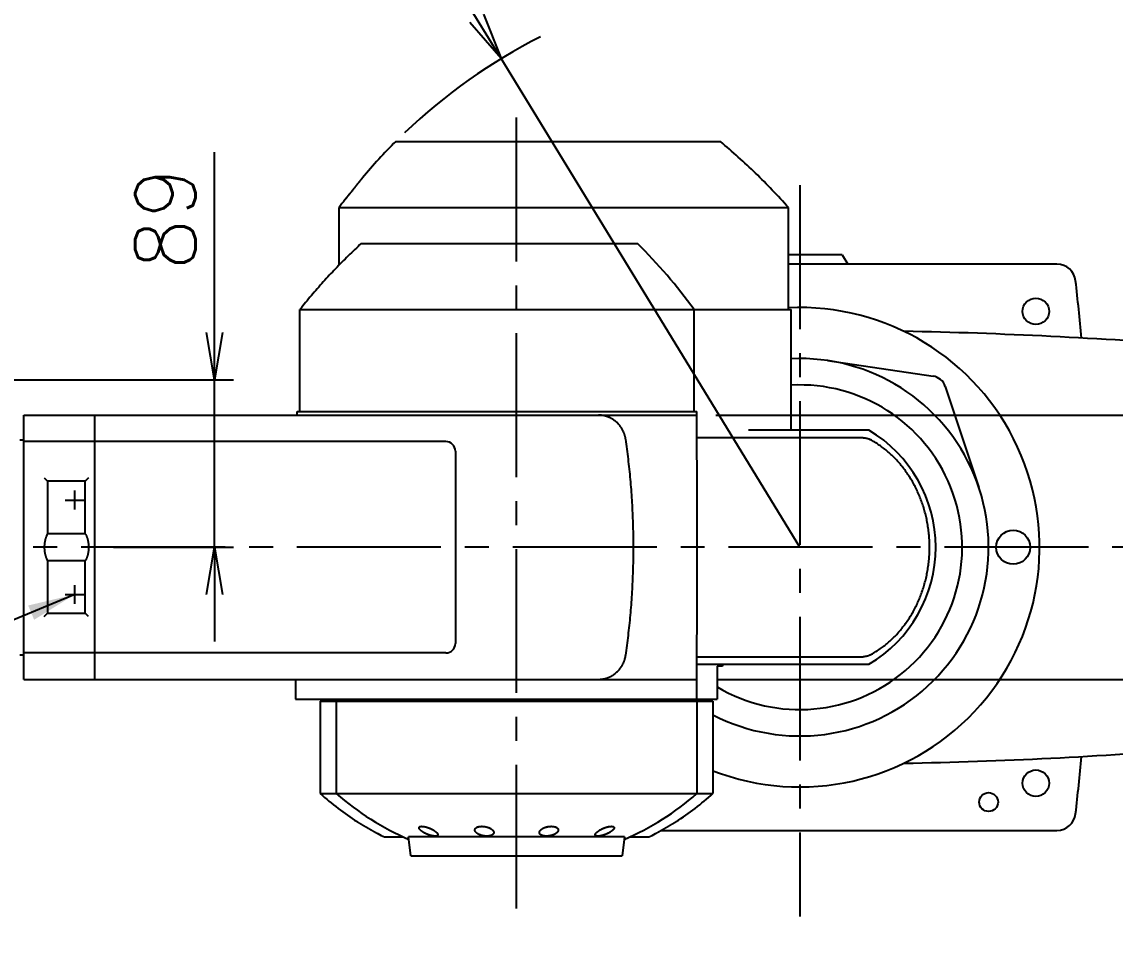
# Model space of a CAD drawing. Extents: x -7841 to -3641, y -5238 to -2268.
# Drawn here: x -4892 to -4313, y -3056 to -2562 of the extents above; entities that cross this region are included whole.
import ezdxf

# ---------------------------------------------------------------- set-up
doc = ezdxf.new("R2010")
doc.units = 0
doc.header["$LTSCALE"] = 4
doc.header["$MEASUREMENT"] = 0
doc.linetypes.add('CENTRE2', pattern=[28.575, 19.05, -3.175, 3.175, -3.175])
doc.layers.get('0').update_dxf_attribs({"linetype": 'CONTINUOUS'})
doc.layers.get('DEFPOINTS').update_dxf_attribs({"linetype": 'CONTINUOUS'})
for name, color, linetype in [('01', 7, 'CONTINUOUS'), ('01CENTER', 5, 'CENTRE2'), ('01HOSO', 6, 'CONTINUOUS'), ('02', 5, 'CONTINUOUS')]:
    doc.layers.add(name, color=color, linetype=linetype)
doc.styles.add('BIGFONT', font='ROMANS.SHX', dxfattribs={"bigfont": 'bigfont'})
doc.dimstyles.new('L-IN', dxfattribs={"dimscale": 10, "dimtxt": 3.2, "dimasz": 2.5, "dimexe": 1, "dimexo": 1, "dimgap": 1, "dimtad": 1, "dimdec": 0, "dimtxsty": 'BIGFONT', "dimblk": 'YA-IN', "dimblk1": 'OPEN', "dimblk2": 'OPEN', "dimsah": 1, "dimcen": 0, "dimclrd": 256, "dimclre": 256, "dimclrt": 256, "dimazin": 3, "dimtp": 0.1, "dimtm": 0.2, "dimtfac": 0.625, "dimtdec": 0, "dimtmove": 0, "dimatfit": 3, "dimtolj": 1})

# ---------------------------------------------------------------- blocks, each defined once
blk = doc.blocks.new('_OPEN')
at = {"color": 0, "linetype": 'BYBLOCK'}
for p, q in [((-1, 0.167), (0, 0)), ((0, 0), (-1, -0.167)), ((0, 0), (-1, 0))]:
    blk.add_line(p, q, dxfattribs=at)
blk = doc.blocks.new('*D35')
at = {"linetype": 'BYBLOCK'}
for p, q in [((-4811.16, 3480.21), (-4928.01, 3671.49)), ((-4640, 3200), (-4798.13, 3458.87))]:
    blk.add_line(p, q, dxfattribs=at)
at = {"layer": 'DEFPOINTS', "color": 0, "linetype": 'BYBLOCK'}
for p in [(-4798.13, 3458.87), (-4640, 3200)]:
    blk.add_point(p, dxfattribs=at)
at = {"linetype": 'BYBLOCK', "xscale": 25, "yscale": 25, "zscale": 25, "rotation": 301.4186396971588}
blk.add_blockref('_OPEN', (-4798.13, 3458.87), dxfattribs=at)
at = {"linetype": 'BYBLOCK', "insert": (-4871.22, 3628.39), "char_height": 32, "attachment_point": 5, "rotation": 301.41864, "style": 'BIGFONT'}
blk.add_mtext('\\A1;R303', dxfattribs=at)
blk = doc.blocks.new('YA-IN')
at = {"color": 0, "linetype": 'BYBLOCK'}
for p, q in [((0, 0), (-1, 0.167)), ((-1, -0.167), (0, 0)), ((0, 0), (-1, 0))]:
    blk.add_line(p, q, dxfattribs=at)
blk = doc.blocks.new('*D24')
at = {"linetype": 'BYBLOCK'}
for p, q in [((-4790, -2726.28), (-4790, -2630.71)), ((-5108.67, -2751.28), (-4780, -2751.28)), ((-4790, -2840), (-4790, -2751.28)), ((-4843.4, -2840), (-4780, -2840)), ((-4790, -2865), (-4790, -2890))]:
    blk.add_line(p, q, dxfattribs=at)
at = {"layer": 'DEFPOINTS', "color": 0, "linetype": 'BYBLOCK'}
for p in [(-5118.67, -2751.28), (-4790, -2751.28), (-4853.4, -2840)]:
    blk.add_point(p, dxfattribs=at)
at = {"linetype": 'BYBLOCK', "xscale": 25, "yscale": 25, "zscale": 25}
for p, rotation in [((-4790, -2751.28), 270), ((-4790, -2840), 90)]:
    blk.add_blockref('_OPEN', p, dxfattribs=dict(at, rotation=rotation))
at = {"linetype": 'BYBLOCK', "insert": (-4816, -2665.86), "char_height": 32, "attachment_point": 5, "rotation": 90, "style": 'BIGFONT'}
blk.add_mtext('\\A1;89', dxfattribs=at)
blk = doc.blocks.new('*D26')
at = {"linetype": 'BYBLOCK'}
for p, q in [((-4684.5, -2930), (-4070, -2930)), ((-4080, -2955), (-4080, -3045)), ((-4683, -3070), (-4070, -3070))]:
    blk.add_line(p, q, dxfattribs=at)
at = {"layer": 'DEFPOINTS', "color": 0, "linetype": 'BYBLOCK'}
for p in [(-4694.5, -2930), (-4693, -3070), (-4080, -3070)]:
    blk.add_point(p, dxfattribs=at)
at = {"linetype": 'BYBLOCK', "xscale": 25, "yscale": 25, "zscale": 25}
for p, rotation in [((-4080, -2930), 90), ((-4080, -3070), 270)]:
    blk.add_blockref('_OPEN', p, dxfattribs=dict(at, rotation=rotation))
at = {"linetype": 'BYBLOCK', "insert": (-4106, -3000), "char_height": 32, "attachment_point": 5, "rotation": 90, "style": 'BIGFONT'}
blk.add_mtext('\\A1;140', dxfattribs=at)

msp = doc.modelspace()

# ---------------------------------------------------------------- linework, layer by layer
at = {"layer": '01', "linetype": 'CONTINUOUS'}
for p, q in [((-4694, -2625), (-4522, -2625)), ((-4724, -2690.47725), (-4724, -2660)), ((-4486, -2714), (-4486, -2660)), ((-4712.2254, -2679), (-4566, -2679)), ((-4457.5, -2685), (-4486, -2685)), ((-4457.5, -2685), (-4454.61325, -2690)), ((-4343.86349, -2690), (-4486, -2690)), ((-4744.71068, -2768), (-4744.71068, -2714.00001)), ((-4536, -2768), (-4536, -2714)), ((-4484.5, -2778), (-4484.5, -2714)), ((-4465.36811, -2741.07625), (-4409.40839, -2749.3533)), ((-4402.98853, -2754.7402), (-4385.11993, -2808.41247)), ((-4891, -2770), (-4534.5, -2770)), ((-4891, -2910), (-4891, -2770)), ((-4853.4, -2910), (-4853.4, -2770)), ((-4746.21068, -2770), (-4746.21068, -2768)), ((-4534.5, -2770), (-4534.5, -2768)), ((-4534.5, -2770.11985), (-4534.5, -2770.08548)), ((-4443.39399, -2778), (-4507.25, -2778)), ((-4893, -2783), (-4891, -2783)), ((-4880.13205, -2803.26795), (-4878.4, -2805)), ((-4858.4, -2805), (-4878.4, -2805)), ((-4878.4, -2805), (-4878.4, -2832.85857)), ((-4856.66795, -2803.26795), (-4858.4, -2805)), ((-4858.4, -2832.85857), (-4858.4, -2805)), ((-4858.4, -2832.85857), (-4878.4, -2832.85857)), ((-4858.4, -2847.14143), (-4878.4, -2847.14143)), ((-4878.4, -2847.14143), (-4878.4, -2875)), ((-4858.4, -2875), (-4858.4, -2847.14143)), ((-4880.13205, -2876.73205), (-4878.4, -2875)), ((-4878.4, -2875), (-4858.4, -2875)), ((-4856.66795, -2876.73205), (-4858.4, -2875)), ((-4893, -2897), (-4891, -2897)), ((-4534.4923, -2902), (-4443.39399, -2902)), ((-4520.89682, -2903), (-4523.77824, -2903)), ((-4523.77824, -2903), (-4523.77824, -2920.5)), ((-4520.89682, -2902), (-4520.89682, -2903)), ((-4891, -2910), (-4534.5, -2910)), ((-4747, -2910), (-4747, -2920.5)), ((-4534.5, -2909.91452), (-4534.5, -2909.88015)), ((-4534.5, -2920.5), (-4534.5, -2910)), ((-4747, -2920.5), (-4523.77824, -2920.5)), ((-4734, -2921.5), (-4526, -2921.5)), ((-4734, -2921.5), (-4734, -2970.5)), ((-4725.5, -2921.5), (-4725.5, -2970.5)), ((-4721, -2921.5), (-4721, -2920.5)), ((-4707, -2920.5), (-4707, -2921.5)), ((-4553, -2920.5), (-4553, -2921.5)), ((-4539, -2921.5), (-4539, -2920.5)), ((-4534.5, -2921.5), (-4534.5, -2970.5)), ((-4526, -2921.5), (-4526, -2970.5)), ((-4553.47762, -2990), (-4343.86349, -2990)), ((-4700, -2993.5), (-4689.99689, -2993.5)), ((-4572.78331, -2993.5), (-4687.21669, -2993.5)), ((-4686.00656, -3003.5), (-4687.21669, -2993.5)), ((-4572.78331, -2993.5), (-4573.99344, -3003.5)), ((-4570.00311, -2993.5), (-4560, -2993.5)), ((-4686.00656, -3003.5), (-4573.99344, -3003.5))]:
    msp.add_line(p, q, dxfattribs=at)
for points in [[(-4446.38806, -2782), (-4446.21568, -2782.00198), (-4446.04343, -2782.00792), (-4445.87127, -2782.01782), (-4445.69932, -2782.03167), (-4445.52766, -2782.04947), (-4445.35635, -2782.07122), (-4445.18541, -2782.09689), (-4445.01495, -2782.1265), (-4444.84507, -2782.16), (-4444.6758, -2782.1974), (-4444.50717, -2782.2387), (-4444.33929, -2782.28386), (-4444.17225, -2782.33286), (-4444.0061, -2782.38569), (-4443.84085, -2782.44234), (-4443.67661, -2782.50277), (-4443.51347, -2782.56696), (-4443.35147, -2782.63488), (-4443.19066, -2782.70652), (-4443.0311, -2782.78184), (-4442.87292, -2782.86079), (-4442.71608, -2782.9434)], [(-4442.71608, -2897.0566), (-4442.87292, -2897.13921), (-4443.0311, -2897.21816), (-4443.19066, -2897.29348), (-4443.35147, -2897.36512), (-4443.51347, -2897.43304), (-4443.67661, -2897.49723), (-4443.84085, -2897.55766), (-4444.0061, -2897.61431), (-4444.17225, -2897.66714), (-4444.33929, -2897.71614), (-4444.50717, -2897.7613), (-4444.6758, -2897.8026), (-4444.84507, -2897.84), (-4445.01495, -2897.8735), (-4445.18541, -2897.90311), (-4445.35635, -2897.92878), (-4445.52766, -2897.95053), (-4445.69932, -2897.96833), (-4445.87127, -2897.98218), (-4446.04343, -2897.99208), (-4446.21568, -2897.99802), (-4446.38806, -2898)]]:
    msp.add_lwpolyline(points, dxfattribs=at)
for centre, radius in [((-4355, -2715), 7), ((-4367, -2840), 9), ((-4355, -2965), 7), ((-4380, -2975), 5)]:
    msp.add_circle(centre, radius, dxfattribs=at)
for centre, radius, start, end in [((-4481.89627, -2837.16034), 300, 134.99235491, 139.97673948), ((-4481.89627, -2837.16034), 300, 142.82890769, 143.8050558), ((-4778.10373, -2891.16034), 300, 36.1949442, 45.00764509), ((-4343.86349, -2700), 10, 6.63988271, 90), ((-5327.22308, -2814.47231), 1000, 4.895536, 6.63988271), ((-4480, -2840), 127, 248.76407761, 92.7079249), ((-4480, -5418.38889), 2693.38889, 85.51148567, 88.82833148), ((-4480, -2840), 100, 242.6124419, 92.57922245), ((-4410.57894, -2757.2672), 8, 18.4136619, 81.5863381), ((-4480, -2840), 72, 300.55843179, 59.44156821), ((-4480, -261.61111), 2693.38889, 271.17166852, 274.48851433), ((-5327.22308, -2865.52769), 1000, 353.36011729, 355.104464), ((-4633.74408, -2858.92603), 150, 228.05839937, 237.42706314), ((-4627.00362, -2857.36971), 150, 228.95568461, 246.39924827), ((-4632.99638, -2857.36971), 150, 293.60114714, 311.04431539), ((-4626.25592, -2858.92603), 150, 302.57293686, 311.94160063), ((-4343.86349, -2980), 10, 270, 353.36011729), ((-4633.74408, -2858.92603), 150, 242.28722369, 243.78721007), ((-4626.25592, -2858.92603), 150, 296.21278993, 297.71277631)]:
    msp.add_arc(centre, radius, start, end, dxfattribs=at)
for points in [[(-4486, -2660), (-4503.40263, -2641.82301), (-4522, -2625)], [(-4711.63923, -2644.24051), (-4711.64261, -2644.24476), (-4711.65276, -2644.25753), (-4711.66977, -2644.27895), (-4711.69382, -2644.30923), (-4711.72514, -2644.34865), (-4711.76402, -2644.39758), (-4711.81081, -2644.45647), (-4711.86592, -2644.52582), (-4711.92989, -2644.60631), (-4712.00336, -2644.69875), (-4712.08677, -2644.80368), (-4712.18047, -2644.92153), (-4712.28474, -2645.05266), (-4712.40018, -2645.1978), (-4712.52833, -2645.3589), (-4712.67092, -2645.5381), (-4712.82829, -2645.73584), (-4713.00006, -2645.95161), (-4713.18647, -2646.18572), (-4713.38824, -2646.43904), (-4713.60589, -2646.71222), (-4713.83903, -2647.00476), (-4714.08685, -2647.31563), (-4714.34848, -2647.64372), (-4714.62303, -2647.9879), (-4714.78907, -2648.19602)], [(-4711.65416, -2644.2596), (-4711.64729, -2644.25095), (-4711.63587, -2644.23658), (-4711.63087, -2644.23028), (-4711.63223, -2644.23199), (-4711.63996, -2644.24173), (-4711.65416, -2644.2596), (-4711.67499, -2644.28582), (-4711.70266, -2644.32066), (-4711.73743, -2644.36443), (-4711.77961, -2644.41753), (-4711.82955, -2644.48039), (-4711.88761, -2644.55346), (-4711.95425, -2644.63733), (-4712.02999, -2644.73262), (-4712.11534, -2644.84), (-4712.21097, -2644.96029), (-4712.31743, -2645.09418), (-4712.43507, -2645.2421), (-4712.56481, -2645.40521), (-4712.7074, -2645.58443), (-4712.8631, -2645.78007), (-4713.03254, -2645.99293), (-4713.21622, -2646.22362), (-4713.41446, -2646.47253), (-4713.62744, -2646.73987), (-4713.85516, -2647.02562), (-4714.09746, -2647.32957), (-4714.35393, -2647.65122), (-4714.62393, -2647.98971), (-4714.78874, -2648.19628)], [(-4711.66915, -2644.27817), (-4711.69257, -2644.30765), (-4711.723, -2644.34595), (-4711.76072, -2644.39342), (-4711.80609, -2644.45053), (-4711.8595, -2644.51774), (-4711.92134, -2644.59555), (-4711.9921, -2644.68458), (-4712.07249, -2644.78571), (-4712.1633, -2644.89993), (-4712.2651, -2645.02795), (-4712.37785, -2645.16973), (-4712.50143, -2645.32509), (-4712.63679, -2645.4952), (-4712.78592, -2645.68261), (-4712.95086, -2645.88981), (-4713.13022, -2646.11509), (-4713.32377, -2646.35811), (-4713.53225, -2646.6198), (-4713.75613, -2646.90075), (-4713.99495, -2647.20036), (-4714.24804, -2647.51777), (-4714.5146, -2647.85198), (-4714.77557, -2648.17909)], [(-4711.65416, -2644.2596), (-4711.64729, -2644.25095), (-4711.64624, -2644.24963)], [(-4711.64624, -2644.24963), (-4711.63587, -2644.23658), (-4711.63071, -2644.23008)], [(-4711.6313, -2644.23077), (-4711.63923, -2644.24051)], [(-4714.78907, -2648.19602), (-4714.90952, -2648.34695), (-4715.2068, -2648.71942), (-4715.51279, -2649.1027), (-4715.82499, -2649.49366), (-4716.14085, -2649.8891), (-4716.45785, -2650.28588), (-4716.77348, -2650.68089), (-4717.08527, -2651.07102), (-4717.39075, -2651.4532), (-4717.68752, -2651.82445), (-4717.96852, -2652.17593)], [(-4714.78874, -2648.19628), (-4714.90643, -2648.34377), (-4715.20017, -2648.71182), (-4715.50365, -2649.09197), (-4715.81472, -2649.48151), (-4716.13066, -2649.87706), (-4716.44854, -2650.27496), (-4716.76534, -2650.67141), (-4717.07791, -2651.0625), (-4717.38395, -2651.44537), (-4717.68211, -2651.81834), (-4717.96821, -2652.17618)], [(-4720.93946, -2655.89188), (-4720.94485, -2655.89874), (-4720.9473, -2655.90194)], [(-4720.93119, -2655.88178), (-4720.94233, -2655.89572), (-4720.94709, -2655.90168)], [(-4717.97146, -2652.17961), (-4718.23191, -2652.50537), (-4718.48277, -2652.81912), (-4718.71701, -2653.11207), (-4718.93574, -2653.38562), (-4719.14009, -2653.64119), (-4719.33112, -2653.8801), (-4719.50952, -2654.10322), (-4719.67577, -2654.31115), (-4719.83034, -2654.50446), (-4719.97343, -2654.68343), (-4720.10504, -2654.84805), (-4720.22519, -2654.99834), (-4720.33409, -2655.13455), (-4720.43215, -2655.25721), (-4720.51983, -2655.3669), (-4720.59768, -2655.46428), (-4720.66628, -2655.5501), (-4720.72619, -2655.62505), (-4720.77791, -2655.68975), (-4720.82187, -2655.74475), (-4720.85844, -2655.79051), (-4720.88794, -2655.82741), (-4720.91062, -2655.85579), (-4720.92668, -2655.87589), (-4720.93627, -2655.88788), (-4720.93946, -2655.89188)], [(-4717.97115, -2652.17986), (-4718.24501, -2652.52237), (-4718.50552, -2652.84817), (-4718.75159, -2653.15589), (-4718.98277, -2653.44499), (-4719.1988, -2653.71514), (-4719.39955, -2653.96619), (-4719.58508, -2654.1982), (-4719.75569, -2654.41155), (-4719.91184, -2654.60683), (-4720.05416, -2654.78482), (-4720.18333, -2654.94637), (-4720.29993, -2655.0922), (-4720.40464, -2655.22315), (-4720.49814, -2655.3401), (-4720.58108, -2655.44384), (-4720.65409, -2655.53517), (-4720.71774, -2655.61478), (-4720.77257, -2655.68337), (-4720.8191, -2655.74157), (-4720.85783, -2655.79001), (-4720.88918, -2655.82924), (-4720.91354, -2655.85971), (-4720.93119, -2655.88178)], [(-4717.97146, -2652.17961), (-4718.01079, -2652.2288)], [(-4717.96852, -2652.17593), (-4717.97146, -2652.17961)], [(-4717.96852, -2652.17593), (-4717.97146, -2652.17961)], [(-4717.96821, -2652.17618), (-4717.97115, -2652.17986)], [(-4712.2254, -2679), (-4715.71862, -2682.28079), (-4719.16357, -2685.61626), (-4722.55408, -2689.00057), (-4725.88958, -2692.43313), (-4729.16953, -2695.91337), (-4732.39334, -2699.4407), (-4735.56044, -2703.01437), (-4738.67023, -2706.63365), (-4741.72212, -2710.29779), (-4744.71068, -2714)], [(-4534.50387, -2770.11978), (-4534.50375, -2770.11853), (-4534.50361, -2770.11718), (-4534.50348, -2770.11591), (-4534.50334, -2770.11463), (-4534.50319, -2770.11322), (-4534.50305, -2770.11192), (-4534.50289, -2770.11048), (-4534.50275, -2770.10922), (-4534.5026, -2770.10784), (-4534.50243, -2770.10634), (-4534.50229, -2770.10512), (-4534.50214, -2770.10382), (-4534.50198, -2770.10239), (-4534.50179, -2770.10075), (-4534.50164, -2770.09949), (-4534.50148, -2770.09805), (-4534.50127, -2770.0963), (-4534.50102, -2770.09418), (-4534.50076, -2770.09198), (-4534.50052, -2770.08987), (-4534.50029, -2770.08795), (-4534.50009, -2770.08624), (-4534.49991, -2770.08469), (-4534.49974, -2770.08325), (-4534.49958, -2770.0819), (-4534.49943, -2770.08061), (-4534.49929, -2770.07939), (-4534.49908, -2770.07765), (-4534.49889, -2770.07601), (-4534.49871, -2770.07444), (-4534.49854, -2770.07292), (-4534.49837, -2770.07144), (-4534.49821, -2770.07), (-4534.49805, -2770.06859), (-4534.49789, -2770.06721), (-4534.49775, -2770.06587), (-4534.4976, -2770.06457), (-4534.49746, -2770.06329), (-4534.49733, -2770.06205), (-4534.4972, -2770.06084), (-4534.49707, -2770.05965), (-4534.49691, -2770.05811), (-4534.49675, -2770.05661), (-4534.49661, -2770.05516), (-4534.49646, -2770.05375), (-4534.49633, -2770.05238), (-4534.4962, -2770.05105), (-4534.49608, -2770.04976), (-4534.49596, -2770.04851), (-4534.49585, -2770.04728), (-4534.49574, -2770.04609), (-4534.49561, -2770.04464), (-4534.49549, -2770.04323), (-4534.49538, -2770.04186), (-4534.49528, -2770.04052), (-4534.49518, -2770.03922), (-4534.49509, -2770.03796), (-4534.495, -2770.03673), (-4534.49492, -2770.03553), (-4534.49483, -2770.03413), (-4534.49475, -2770.03276), (-4534.49468, -2770.03144), (-4534.49462, -2770.03016), (-4534.49456, -2770.02891), (-4534.49451, -2770.02769), (-4534.49447, -2770.02632), (-4534.49443, -2770.02498), (-4534.49441, -2770.0237), (-4534.49439, -2770.02244), (-4534.49438, -2770.02122), (-4534.49439, -2770.02002), (-4534.49441, -2770.01867), (-4534.49444, -2770.01731), (-4534.49449, -2770.01606), (-4534.49455, -2770.01487), (-4534.49463, -2770.01365), (-4534.49474, -2770.01228), (-4534.49488, -2770.01099), (-4534.49503, -2770.00977), (-4534.49524, -2770.00847), (-4534.49547, -2770.00728), (-4534.49575, -2770.00607), (-4534.4961, -2770.00487), (-4534.49651, -2770.00372), (-4534.49701, -2770.00264), (-4534.49769, -2770.00156), (-4534.49854, -2770.00066), (-4534.5, -2770)], [(-4534.5, -2770.11985), (-4534.5, -2770.08526)], [(-4534.5, -2909.88015), (-4534.49703, -2905.11065), (-4534.48899, -2900.23804), (-4534.4771, -2895.38007), (-4534.46245, -2890.53457), (-4534.44606, -2885.69934), (-4534.4288, -2880.87215), (-4534.41148, -2876.05078), (-4534.39479, -2871.23319), (-4534.37935, -2866.41885), (-4534.36568, -2861.60782), (-4534.35422, -2856.80019), (-4534.34533, -2851.99613), (-4534.33926, -2847.1958), (-4534.33618, -2842.39829), (-4534.33618, -2837.60171), (-4534.33926, -2832.8042), (-4534.34533, -2828.00387), (-4534.35422, -2823.19981), (-4534.36568, -2818.39218), (-4534.37935, -2813.58115), (-4534.39479, -2808.76681), (-4534.41148, -2803.94922), (-4534.4288, -2799.12785), (-4534.44606, -2794.30066), (-4534.46245, -2789.46543), (-4534.4771, -2784.61993), (-4534.48899, -2779.76196), (-4534.49703, -2774.88935), (-4534.5, -2770.11985)], [(-4878.4, -2832.85857), (-4878.55501, -2833.13202), (-4878.70286, -2833.41359), (-4878.84348, -2833.70269), (-4878.97681, -2833.99874), (-4879.1028, -2834.3012), (-4879.22144, -2834.60955), (-4879.33271, -2834.92327), (-4879.43662, -2835.24188), (-4879.53317, -2835.56494), (-4879.6224, -2835.892), (-4879.70432, -2836.22266), (-4879.77896, -2836.55653), (-4879.84636, -2836.89325), (-4879.90654, -2837.23246), (-4879.95955, -2837.57385), (-4880.00542, -2837.9171), (-4880.04418, -2838.26192), (-4880.07584, -2838.60802), (-4880.10045, -2838.95514), (-4880.11801, -2839.30301), (-4880.12854, -2839.65138), (-4880.13205, -2840)], [(-4858.4, -2832.85857), (-4858.24499, -2833.13202), (-4858.09714, -2833.41359), (-4857.95652, -2833.70269), (-4857.82319, -2833.99874), (-4857.6972, -2834.3012), (-4857.57856, -2834.60955), (-4857.46729, -2834.92327), (-4857.36338, -2835.24188), (-4857.26683, -2835.56494), (-4857.1776, -2835.892), (-4857.09568, -2836.22266), (-4857.02104, -2836.55653), (-4856.95364, -2836.89325), (-4856.89346, -2837.23246), (-4856.84045, -2837.57385), (-4856.79458, -2837.9171), (-4856.75582, -2838.26192), (-4856.72416, -2838.60802), (-4856.69955, -2838.95514), (-4856.68199, -2839.30301), (-4856.67146, -2839.65138), (-4856.66795, -2840)], [(-4880.13205, -2840), (-4880.12854, -2840.34862), (-4880.11801, -2840.69699), (-4880.10045, -2841.04486), (-4880.07584, -2841.39198), (-4880.04418, -2841.73808), (-4880.00542, -2842.0829), (-4879.95955, -2842.42615), (-4879.90654, -2842.76754), (-4879.84635, -2843.10676), (-4879.77896, -2843.44347), (-4879.70432, -2843.77734), (-4879.6224, -2844.108), (-4879.53317, -2844.43506), (-4879.43662, -2844.75812), (-4879.33271, -2845.07673), (-4879.22144, -2845.39045), (-4879.1028, -2845.69879), (-4878.97681, -2846.00126), (-4878.84348, -2846.29731), (-4878.70286, -2846.58641), (-4878.55501, -2846.86797), (-4878.4, -2847.14143)], [(-4856.66795, -2840), (-4856.67146, -2840.34862), (-4856.68199, -2840.69699), (-4856.69955, -2841.04486), (-4856.72416, -2841.39198), (-4856.75582, -2841.73808), (-4856.79458, -2842.0829), (-4856.84045, -2842.42615), (-4856.89346, -2842.76754), (-4856.95365, -2843.10676), (-4857.02104, -2843.44347), (-4857.09568, -2843.77734), (-4857.1776, -2844.108), (-4857.26683, -2844.43506), (-4857.36338, -2844.75812), (-4857.46729, -2845.07673), (-4857.57856, -2845.39045), (-4857.6972, -2845.69879), (-4857.82319, -2846.00126), (-4857.95652, -2846.29731), (-4858.09714, -2846.58641), (-4858.24499, -2846.86797), (-4858.4, -2847.14143)], [(-4534.5, -2910), (-4534.49884, -2909.99956), (-4534.49793, -2909.99873), (-4534.49721, -2909.99772), (-4534.49666, -2909.99663), (-4534.4962, -2909.99544), (-4534.49581, -2909.99418), (-4534.4955, -2909.99289), (-4534.49526, -2909.99163), (-4534.49506, -2909.99043), (-4534.49489, -2909.98913), (-4534.49476, -2909.98794), (-4534.49465, -2909.98669), (-4534.49456, -2909.98539), (-4534.49449, -2909.98407), (-4534.49444, -2909.98275), (-4534.49441, -2909.9814), (-4534.49439, -2909.98), (-4534.49438, -2909.97879), (-4534.49439, -2909.97754), (-4534.49441, -2909.97625), (-4534.49443, -2909.97492), (-4534.49447, -2909.97354), (-4534.49452, -2909.97211), (-4534.49458, -2909.97063), (-4534.49464, -2909.96941), (-4534.4947, -2909.96816), (-4534.49477, -2909.96687), (-4534.49485, -2909.96554), (-4534.49494, -2909.96418), (-4534.49503, -2909.96277), (-4534.49514, -2909.96132), (-4534.49525, -2909.95983), (-4534.49537, -2909.95829), (-4534.49547, -2909.95709), (-4534.49557, -2909.95587), (-4534.49568, -2909.95463), (-4534.49579, -2909.95337), (-4534.4959, -2909.9521), (-4534.49602, -2909.95084), (-4534.49614, -2909.94958), (-4534.49626, -2909.94833), (-4534.49638, -2909.94708), (-4534.49651, -2909.94581), (-4534.49664, -2909.94454), (-4534.49677, -2909.94324), (-4534.49691, -2909.94192), (-4534.49705, -2909.94057), (-4534.49719, -2909.9392), (-4534.49734, -2909.9378), (-4534.4975, -2909.93636), (-4534.49766, -2909.93487), (-4534.49783, -2909.93334), (-4534.49801, -2909.93175), (-4534.49819, -2909.93011), (-4534.49839, -2909.92843), (-4534.49858, -2909.9267), (-4534.49878, -2909.92495), (-4534.49899, -2909.92318), (-4534.49913, -2909.92199), (-4534.49927, -2909.92078), (-4534.49941, -2909.91953), (-4534.49956, -2909.91823), (-4534.49972, -2909.91687), (-4534.49989, -2909.91544), (-4534.50007, -2909.91392), (-4534.50027, -2909.91226), (-4534.50049, -2909.91038), (-4534.50073, -2909.90831), (-4534.50099, -2909.90611), (-4534.50124, -2909.90396), (-4534.50145, -2909.90215), (-4534.50162, -2909.90067), (-4534.50177, -2909.8994), (-4534.50196, -2909.89773), (-4534.50213, -2909.89629), (-4534.50228, -2909.89497), (-4534.50242, -2909.89375), (-4534.50259, -2909.89224), (-4534.50275, -2909.89084), (-4534.50289, -2909.88957), (-4534.50304, -2909.88817), (-4534.50317, -2909.88695), (-4534.50331, -2909.88568), (-4534.50344, -2909.88441), (-4534.50357, -2909.88322), (-4534.5037, -2909.88197), (-4534.50382, -2909.88073)], [(-4534.5, -2909.91474), (-4534.5, -2909.88015)], [(-4714.5, -2985.33205), (-4714.49902, -2985.33263)], [(-4714.49902, -2985.33263), (-4714.49587, -2985.33451), (-4714.48349, -2985.34191), (-4714.46284, -2985.35424), (-4714.43388, -2985.37153), (-4714.3966, -2985.39379), (-4714.35095, -2985.42104), (-4714.29686, -2985.45331), (-4714.23433, -2985.49062), (-4714.16324, -2985.53301), (-4714.08357, -2985.5805), (-4713.99527, -2985.63312), (-4713.89824, -2985.6909), (-4713.7925, -2985.75384), (-4713.67795, -2985.82199), (-4713.55462, -2985.89531), (-4713.42247, -2985.97383), (-4713.28153, -2986.0575), (-4713.13186, -2986.1463), (-4712.97347, -2986.24019), (-4712.80652, -2986.33907), (-4712.63109, -2986.44288), (-4712.44745, -2986.55145), (-4712.25571, -2986.6647), (-4712.05619, -2986.78242), (-4711.84919, -2986.90443), (-4711.63506, -2987.03051), (-4711.41424, -2987.16037), (-4711.18712, -2987.2938), (-4710.95428, -2987.43041), (-4710.71617, -2987.56995), (-4710.47349, -2987.71199), (-4710.22674, -2987.85623), (-4709.97669, -2988.00222), (-4709.72392, -2988.14961), (-4709.46929, -2988.29788), (-4709.2134, -2988.4467), (-4708.95688, -2988.59569), (-4708.70113, -2988.74403), (-4708.44772, -2988.89083), (-4708.19741, -2989.03565), (-4707.95095, -2989.17806), (-4707.70882, -2989.31779), (-4707.47148, -2989.45459), (-4707.23956, -2989.58811), (-4707.01333, -2989.7182), (-4706.79313, -2989.84468), (-4706.57905, -2989.96751), (-4706.3714, -2990.08653), (-4706.17026, -2990.20169), (-4705.97581, -2990.31291), (-4705.78817, -2990.42014), (-4705.60735, -2990.52336), (-4705.43354, -2990.6225), (-4705.2667, -2990.71758), (-4705.10697, -2990.80854), (-4704.95437, -2990.89537), (-4704.80894, -2990.97805), (-4704.67081, -2991.05652), (-4704.53996, -2991.13082), (-4704.41652, -2991.20085), (-4704.30051, -2991.26664), (-4704.192, -2991.32813), (-4704.09112, -2991.38528), (-4703.99787, -2991.43807), (-4703.9124, -2991.48644), (-4703.83475, -2991.53036), (-4703.765, -2991.56981), (-4703.70326, -2991.6047), (-4703.64956, -2991.63505), (-4703.604, -2991.66079), (-4703.56664, -2991.68189), (-4703.53751, -2991.69834), (-4703.51669, -2991.7101), (-4703.50417, -2991.71717), (-4703.5, -2991.71952)], [(-4556.5, -2991.71952), (-4556.4958, -2991.71715), (-4556.48319, -2991.71003), (-4556.4622, -2991.69818), (-4556.43287, -2991.68161), (-4556.39523, -2991.66036), (-4556.34936, -2991.63444), (-4556.2953, -2991.60389), (-4556.23317, -2991.56877), (-4556.163, -2991.52909), (-4556.08492, -2991.48492), (-4555.99899, -2991.4363), (-4555.9053, -2991.38325), (-4555.80398, -2991.32586), (-4555.69505, -2991.26412), (-4555.57865, -2991.19812), (-4555.45485, -2991.12787), (-4555.32369, -2991.0534), (-4555.18531, -2990.97478), (-4555.03968, -2990.89198), (-4554.88695, -2990.80508), (-4554.72717, -2990.71409), (-4554.56036, -2990.61902), (-4554.38666, -2990.51995), (-4554.20606, -2990.41684), (-4554.01872, -2990.30978), (-4553.82467, -2990.19879), (-4553.62404, -2990.08391), (-4553.41699, -2989.96524), (-4553.20362, -2989.84281), (-4552.9842, -2989.71678), (-4552.75886, -2989.5872), (-4552.52794, -2989.45426), (-4552.29169, -2989.31808), (-4552.05062, -2989.17896), (-4551.8051, -2989.0371), (-4551.55553, -2988.89271), (-4551.30258, -2988.74618), (-4551.04696, -2988.59792), (-4550.79036, -2988.44888), (-4550.53434, -2988.29999), (-4550.27958, -2988.15165), (-4550.02668, -2988.00419), (-4549.77649, -2987.85812), (-4549.52959, -2987.71379), (-4549.28676, -2987.57167), (-4549.04849, -2987.43204), (-4548.8155, -2987.29533), (-4548.58822, -2987.16182), (-4548.36724, -2987.03186), (-4548.15295, -2986.90569), (-4547.94579, -2986.78359), (-4547.74612, -2986.66578), (-4547.55423, -2986.55244), (-4547.37044, -2986.44379), (-4547.19487, -2986.33989), (-4547.02779, -2986.24093), (-4546.86927, -2986.14696), (-4546.71947, -2986.0581), (-4546.57842, -2985.97435), (-4546.44616, -2985.89577), (-4546.32273, -2985.82239), (-4546.20808, -2985.75419), (-4546.10226, -2985.6912), (-4546.00515, -2985.63337), (-4545.91677, -2985.5807), (-4545.83704, -2985.53318), (-4545.76589, -2985.49075), (-4545.7033, -2985.45341), (-4545.64917, -2985.42111), (-4545.60348, -2985.39384), (-4545.56617, -2985.37157), (-4545.53719, -2985.35426), (-4545.51653, -2985.34192), (-4545.50413, -2985.33452), (-4545.5, -2985.33205)]]:
    msp.add_spline(points, degree=3, dxfattribs=at)
at = {"layer": '01CENTER'}
for p, q in [((-4630, -3031.43255), (-4630, -2603.90455)), ((-4480, -2648.23366), (-4480, -3035.58135)), ((-4864, -2820), (-4864, -2810)), ((-4869, -2815), (-4859, -2815)), ((-3984.28974, -2840), (-5423.00498, -2840)), ((-4864, -2870), (-4864, -2860)), ((-4869, -2865), (-4859, -2865))]:
    msp.add_line(p, q, dxfattribs=at)
at = {"layer": '01HOSO', "linetype": 'CONTINUOUS'}
for p, q in [((-4724, -2660), (-4486, -2660)), ((-4744.71068, -2714), (-4484.5, -2714)), ((-4746.21068, -2768), (-4534.5, -2768)), ((-4667.4, -2784), (-4891, -2784)), ((-4446.38806, -2782), (-4534.48389, -2782)), ((-4662.4, -2789), (-4662.4, -2891)), ((-4667.4, -2896), (-4891, -2896)), ((-4572.60601, -2897.17258), (-4572.20268, -2897.23251)), ((-4534.48389, -2898), (-4446.38806, -2898)), ((-4734, -2970.5), (-4526, -2970.5))]:
    msp.add_line(p, q, dxfattribs=at)
msp.add_lwpolyline([(-4442.71608, -2897.0566), (-4442.10267, -2896.71961), (-4441.49304, -2896.37387), (-4440.88712, -2896.01936), (-4440.28507, -2895.65617), (-4439.687, -2895.28436), (-4439.09298, -2894.90399), (-4438.50313, -2894.51511), (-4437.91752, -2894.11779), (-4437.33624, -2893.71208), (-4436.75937, -2893.29804), (-4436.18701, -2892.87574), (-4435.61924, -2892.44525), (-4435.05617, -2892.00663), (-4434.49786, -2891.55994), (-4433.94441, -2891.10527), (-4433.3959, -2890.64267), (-4432.85241, -2890.17221), (-4432.31404, -2889.69398), (-4431.78086, -2889.20804), (-4431.25297, -2888.71449), (-4430.73049, -2888.21342), (-4430.21346, -2887.7049), (-4429.70195, -2887.18899), (-4429.19603, -2886.66575), (-4428.69577, -2886.13525), (-4428.20125, -2885.59758), (-4427.71254, -2885.05283), (-4427.22973, -2884.50107), (-4426.75286, -2883.94236), (-4426.28204, -2883.37682), (-4425.81734, -2882.80454), (-4425.35886, -2882.22563), (-4424.90667, -2881.6402), (-4424.46085, -2881.04834), (-4424.02145, -2880.45012), (-4423.58855, -2879.84566), (-4423.16222, -2879.23504), (-4422.74252, -2878.61835), (-4422.3295, -2877.9957), (-4421.92324, -2877.36716), (-4421.52379, -2876.73284), (-4421.1312, -2876.09282), (-4420.74555, -2875.44721), (-4420.36689, -2874.79611), (-4419.99528, -2874.13961), (-4419.63076, -2873.47781), (-4419.27341, -2872.81082), (-4418.92328, -2872.13874), (-4418.58041, -2871.46166), (-4418.24486, -2870.7797), (-4417.91669, -2870.09297), (-4417.59596, -2869.4016), (-4417.28276, -2868.70577), (-4416.97709, -2868.00551), (-4416.67896, -2867.30085), (-4416.38844, -2866.59193), (-4416.10558, -2865.87886), (-4415.83042, -2865.16176), (-4415.56301, -2864.44077), (-4415.30339, -2863.71594), (-4415.05155, -2862.98731), (-4414.80758, -2862.25508), (-4414.57155, -2861.51947), (-4414.34348, -2860.78055), (-4414.1234, -2860.03843), (-4413.91134, -2859.29322), (-4413.70734, -2858.54503), (-4413.51142, -2857.79399), (-4413.32364, -2857.04024), (-4413.14399, -2856.28386), (-4412.97252, -2855.52496), (-4412.80924, -2854.76367), (-4412.65418, -2854.00008), (-4412.50737, -2853.23433), (-4412.36882, -2852.46652), (-4412.23856, -2851.69679), (-4412.11661, -2850.92523), (-4412.00299, -2850.15197), (-4411.89771, -2849.37714), (-4411.80079, -2848.60084), (-4411.71225, -2847.82318), (-4411.6321, -2847.04432), (-4411.56036, -2846.26443), (-4411.49703, -2845.48359), (-4411.44213, -2844.70194), (-4411.39565, -2843.91955), (-4411.35762, -2843.1365), (-4411.32802, -2842.35293), (-4411.30688, -2841.56899), (-4411.29419, -2840.78478), (-4411.28996, -2840.00038), (-4411.29418, -2839.21594), (-4411.30687, -2838.43158), (-4411.32801, -2837.64746), (-4411.35761, -2836.86375), (-4411.39565, -2836.08054), (-4411.44213, -2835.29796), (-4411.49705, -2834.51614), (-4411.56039, -2833.73519), (-4411.63214, -2832.95523), (-4411.7123, -2832.1764), (-4411.80084, -2831.39879), (-4411.89776, -2830.62251), (-4412.00304, -2829.8477), (-4412.11666, -2829.07445), (-4412.23861, -2828.30291), (-4412.36888, -2827.53317), (-4412.50743, -2826.76536), (-4412.65425, -2825.9996), (-4412.80931, -2825.236), (-4412.9726, -2824.47467), (-4413.14408, -2823.71575), (-4413.32375, -2822.9593), (-4413.51155, -2822.20553), (-4413.70742, -2821.45464), (-4413.91138, -2820.70665), (-4414.12339, -2819.9616), (-4414.34342, -2819.21964), (-4414.57145, -2818.48085), (-4414.80743, -2817.74538), (-4415.05131, -2817.01339), (-4415.30309, -2816.28491), (-4415.56274, -2815.55998), (-4415.83021, -2814.8388), (-4416.10542, -2814.12156), (-4416.38833, -2813.40834), (-4416.67891, -2812.69928), (-4416.9771, -2811.99447), (-4417.28286, -2811.29401), (-4417.59614, -2810.59802), (-4417.91688, -2809.90663), (-4418.24504, -2809.21992), (-4418.58058, -2808.53799), (-4418.92344, -2807.86095), (-4419.27357, -2807.18889), (-4419.63091, -2806.52191), (-4419.99542, -2805.86013), (-4420.36704, -2805.20363), (-4420.74571, -2804.55253), (-4421.13137, -2803.90691), (-4421.52396, -2803.26689), (-4421.92343, -2802.63254), (-4422.32972, -2802.00397), (-4422.74275, -2801.38129), (-4423.16245, -2800.76463), (-4423.58875, -2800.15407), (-4424.02157, -2799.54972), (-4424.46086, -2798.95164), (-4424.90659, -2798.3599), (-4425.35868, -2797.77459), (-4425.81706, -2797.19581), (-4426.28166, -2796.62364), (-4426.75242, -2796.05816), (-4427.22927, -2795.49947), (-4427.71214, -2794.94763), (-4428.20093, -2794.40277), (-4428.69554, -2793.86499), (-4429.19591, -2793.33438), (-4429.70194, -2792.81102), (-4430.21357, -2792.29499), (-4430.7307, -2791.78637), (-4431.25325, -2791.28524), (-4431.78115, -2790.79168), (-4432.31432, -2790.30576), (-4432.85268, -2789.82755), (-4433.39615, -2789.35712), (-4433.94465, -2788.89453), (-4434.49809, -2788.43987), (-4435.05639, -2787.9932), (-4435.61946, -2787.55458), (-4436.18722, -2787.1241), (-4436.75959, -2786.7018), (-4437.33647, -2786.28776), (-4437.91777, -2785.88204), (-4438.50344, -2785.48469), (-4439.09333, -2785.09579), (-4439.68732, -2784.71544), (-4440.28534, -2784.34367), (-4440.88729, -2783.98054), (-4441.49311, -2783.62609), (-4442.1027, -2783.28038), (-4442.71608, -2782.9434)], dxfattribs=at)
for centre, radius, start, end in [((-4480, -2840), 86, 239.3989357, 92.99946809), ((-4667.4, -2789), 5, 0, 90), ((-4667.4, -2891), 5, 270, 0)]:
    msp.add_arc(centre, radius, start, end, dxfattribs=at)
for points in [[(-4572.20268, -2782.76749), (-4572.29075, -2782.24036), (-4572.39754, -2781.71592), (-4572.52286, -2781.1953), (-4572.66644, -2780.67958), (-4572.82807, -2780.16959), (-4573.00763, -2779.66565), (-4573.20495, -2779.16827), (-4573.41967, -2778.67825), (-4573.65143, -2778.19635), (-4573.89992, -2777.72326), (-4574.16492, -2777.2594), (-4574.44626, -2776.80501), (-4574.74347, -2776.36086), (-4575.05577, -2775.92805), (-4575.38279, -2775.50703), (-4575.72433, -2775.09807), (-4576.08002, -2774.70154), (-4576.4494, -2774.31795), (-4576.83167, -2773.94806), (-4577.2261, -2773.59256), (-4577.63244, -2773.25164), (-4578.05032, -2772.92555), (-4578.47882, -2772.61497), (-4578.917, -2772.32047), (-4579.36412, -2772.04247), (-4579.81959, -2771.78126), (-4580.283, -2771.53697), (-4580.75356, -2771.30992), (-4581.22999, -2771.1006), (-4581.71138, -2770.90928), (-4582.19714, -2770.73609), (-4582.68658, -2770.58107), (-4583.17897, -2770.44431), (-4583.67339, -2770.32591), (-4584.1689, -2770.22595), (-4584.66502, -2770.14437), (-4585.16145, -2770.08107), (-4585.65753, -2770.03595), (-4586.15248, -2770.00897), (-4586.6455, -2770)], [(-4572.20268, -2897.23251), (-4571.46487, -2892.01615), (-4570.79579, -2886.7332), (-4570.19678, -2881.3882), (-4569.66927, -2875.98695), (-4569.21463, -2870.53629), (-4568.83397, -2865.04326), (-4568.52822, -2859.51482), (-4568.29815, -2853.9584), (-4568.1444, -2848.38234), (-4568.06742, -2842.79525), (-4568.06742, -2837.20475), (-4568.1444, -2831.61766), (-4568.29815, -2826.0416), (-4568.52822, -2820.48518), (-4568.83397, -2814.95674), (-4569.21463, -2809.46371), (-4569.66927, -2804.01305), (-4570.19678, -2798.6118), (-4570.79579, -2793.2668), (-4571.46487, -2787.98385), (-4572.20268, -2782.76749)], [(-4586.6455, -2910), (-4586.15248, -2909.99103), (-4585.65753, -2909.96405), (-4585.16145, -2909.91893), (-4584.66502, -2909.85563), (-4584.1689, -2909.77405), (-4583.67339, -2909.67409), (-4583.17897, -2909.55569), (-4582.68658, -2909.41893), (-4582.19714, -2909.26391), (-4581.71138, -2909.09072), (-4581.22999, -2908.8994), (-4580.75357, -2908.69008), (-4580.283, -2908.46303), (-4579.81959, -2908.21874), (-4579.36412, -2907.95753), (-4578.917, -2907.67953), (-4578.47882, -2907.38503), (-4578.05032, -2907.07445), (-4577.63244, -2906.74836), (-4577.2261, -2906.40744), (-4576.83167, -2906.05193), (-4576.44939, -2905.68205), (-4576.08002, -2905.29846), (-4575.72433, -2904.90193), (-4575.38279, -2904.49297), (-4575.05577, -2904.07195), (-4574.74347, -2903.63914), (-4574.44626, -2903.19499), (-4574.16492, -2902.7406), (-4573.89992, -2902.27674), (-4573.65143, -2901.80364), (-4573.41966, -2901.32175), (-4573.20495, -2900.83173), (-4573.00763, -2900.33435), (-4572.82807, -2899.83041), (-4572.66644, -2899.32042), (-4572.52286, -2898.8047), (-4572.39754, -2898.28408), (-4572.29075, -2897.75964), (-4572.20268, -2897.23251)], [(-4681.66905, -2988.61788), (-4681.66423, -2988.53828), (-4681.64992, -2988.46285), (-4681.62634, -2988.39169), (-4681.59369, -2988.32481), (-4681.55224, -2988.26229), (-4681.50221, -2988.20416), (-4681.44381, -2988.15039), (-4681.37721, -2988.10097), (-4681.30271, -2988.05597), (-4681.22064, -2988.01544), (-4681.13114, -2987.97932), (-4681.03443, -2987.9476), (-4680.93074, -2987.92027), (-4680.82018, -2987.89731), (-4680.70305, -2987.87873), (-4680.57945, -2987.8645), (-4680.44955, -2987.85463), (-4680.31362, -2987.84911), (-4680.17167, -2987.84793), (-4680.02396, -2987.85109), (-4679.87062, -2987.8586), (-4679.71174, -2987.87046), (-4679.5476, -2987.88667), (-4679.37821, -2987.90725), (-4679.20379, -2987.9322), (-4679.02453, -2987.96153), (-4678.8405, -2987.99527), (-4678.65202, -2988.03339), (-4678.45914, -2988.07593), (-4678.26213, -2988.12288), (-4678.06128, -2988.17422), (-4677.85667, -2988.22999), (-4677.64875, -2988.29012), (-4677.43766, -2988.35463), (-4677.22378, -2988.42347), (-4677.00749, -2988.49657), (-4676.78903, -2988.57391), (-4676.56898, -2988.65536), (-4676.34758, -2988.7409), (-4676.12542, -2988.83035), (-4675.9029, -2988.92363), (-4675.68055, -2989.02057), (-4675.45899, -2989.12097), (-4675.23862, -2989.22471), (-4675.02011, -2989.33153), (-4674.80407, -2989.44119), (-4674.59107, -2989.55345), (-4674.38166, -2989.66807), (-4674.17648, -2989.78476), (-4673.97623, -2989.90314), (-4673.78194, -2990.02263), (-4673.59433, -2990.14277), (-4673.41407, -2990.26307), (-4673.24173, -2990.38311), (-4673.07762, -2990.50258), (-4672.92234, -2990.62093), (-4672.77619, -2990.7378), (-4672.63928, -2990.85294), (-4672.51162, -2990.96619), (-4672.39318, -2991.07739), (-4672.28404, -2991.18632), (-4672.18408, -2991.29289), (-4672.09329, -2991.39695), (-4672.01157, -2991.49841), (-4671.93883, -2991.59718), (-4671.87498, -2991.6932), (-4671.8199, -2991.78641), (-4671.77354, -2991.87671), (-4671.73575, -2991.96413), (-4671.70648, -2992.0486), (-4671.68565, -2992.13003), (-4671.67319, -2992.20842), (-4671.66905, -2992.28368)], [(-4671.66905, -2992.28368), (-4671.67332, -2992.35702), (-4671.68601, -2992.42665), (-4671.70694, -2992.49253), (-4671.73596, -2992.55472), (-4671.77288, -2992.61315), (-4671.81755, -2992.66784), (-4671.86984, -2992.7188), (-4671.92958, -2992.76597), (-4671.99666, -2992.80937), (-4672.07094, -2992.84898), (-4672.15223, -2992.88477), (-4672.24046, -2992.91674), (-4672.33544, -2992.94486), (-4672.43702, -2992.9691), (-4672.5451, -2992.98947), (-4672.65943, -2993.00594), (-4672.77993, -2993.01849), (-4672.90639, -2993.02712), (-4673.03857, -2993.03181), (-4673.17641, -2993.03257), (-4673.3196, -2993.0294), (-4673.46798, -2993.02229), (-4673.62141, -2993.01125), (-4673.77955, -2992.99629), (-4673.94232, -2992.97743), (-4674.10946, -2992.95468), (-4674.28069, -2992.92806), (-4674.45594, -2992.89758), (-4674.63489, -2992.86327), (-4674.81744, -2992.82514), (-4675.00333, -2992.78321), (-4675.19227, -2992.73752), (-4675.38435, -2992.68803), (-4675.57924, -2992.63477), (-4675.77667, -2992.57779), (-4675.97659, -2992.51706), (-4676.17866, -2992.45261), (-4676.38282, -2992.38443), (-4676.58884, -2992.31252), (-4676.79641, -2992.23691), (-4677.00547, -2992.15757), (-4677.21564, -2992.07455), (-4677.42674, -2991.98783), (-4677.63849, -2991.89743), (-4677.85048, -2991.80342), (-4678.0625, -2991.70577), (-4678.27406, -2991.6046), (-4678.48483, -2991.49992), (-4678.69423, -2991.39189), (-4678.90162, -2991.2807), (-4679.1061, -2991.1667), (-4679.30657, -2991.0504), (-4679.50222, -2990.93219), (-4679.69209, -2990.8126), (-4679.87564, -2990.69194), (-4680.05229, -2990.57057), (-4680.22164, -2990.44874), (-4680.38314, -2990.32684), (-4680.53635, -2990.20521), (-4680.68089, -2990.08415), (-4680.81637, -2989.96403), (-4680.94245, -2989.84519), (-4681.05889, -2989.72791), (-4681.16544, -2989.61251), (-4681.26189, -2989.49934), (-4681.34816, -2989.38858), (-4681.42414, -2989.28054), (-4681.48978, -2989.17546), (-4681.54509, -2989.07354), (-4681.59008, -2988.97502), (-4681.62487, -2988.88002), (-4681.64952, -2988.78876), (-4681.6642, -2988.70132), (-4681.66905, -2988.61788)], [(-4652.08206, -2989.78907), (-4652.07658, -2989.67212), (-4652.06024, -2989.55722), (-4652.0332, -2989.44467), (-4651.99566, -2989.3347), (-4651.94788, -2989.22763), (-4651.89011, -2989.12361), (-4651.8227, -2989.02294), (-4651.74593, -2988.92574), (-4651.66017, -2988.83222), (-4651.5658, -2988.74253), (-4651.46316, -2988.65678), (-4651.35268, -2988.57512), (-4651.23467, -2988.49758), (-4651.1096, -2988.42431), (-4650.97777, -2988.3553), (-4650.83956, -2988.29064), (-4650.69541, -2988.23037), (-4650.54554, -2988.17448), (-4650.39043, -2988.12302), (-4650.2303, -2988.07598), (-4650.0655, -2988.03336), (-4649.89638, -2987.99518), (-4649.7231, -2987.9614), (-4649.54609, -2987.93204), (-4649.36547, -2987.90707), (-4649.18155, -2987.88649), (-4648.99463, -2987.8703), (-4648.80478, -2987.85847), (-4648.61239, -2987.85101), (-4648.41758, -2987.84791), (-4648.22054, -2987.84917), (-4648.02163, -2987.85479), (-4647.82085, -2987.86477), (-4647.61857, -2987.87912), (-4647.41498, -2987.89785), (-4647.21021, -2987.92096), (-4647.00466, -2987.94846), (-4646.79839, -2987.98038), (-4646.59177, -2988.0167), (-4646.38508, -2988.05744), (-4646.17848, -2988.10262), (-4645.97246, -2988.15221), (-4645.76716, -2988.20623), (-4645.56303, -2988.26466), (-4645.36043, -2988.32746), (-4645.15964, -2988.39465), (-4644.96123, -2988.46612), (-4644.76546, -2988.54188), (-4644.57289, -2988.62182), (-4644.38392, -2988.70586), (-4644.19901, -2988.79392), (-4644.01875, -2988.88583), (-4643.84353, -2988.9815), (-4643.67394, -2989.08072), (-4643.51042, -2989.18336), (-4643.35357, -2989.28916), (-4643.20383, -2989.39792), (-4643.06169, -2989.50943), (-4642.9276, -2989.62343), (-4642.80207, -2989.73962), (-4642.68574, -2989.85746), (-4642.57912, -2989.97648), (-4642.48277, -2990.09591), (-4642.39699, -2990.2152), (-4642.32179, -2990.33398), (-4642.25707, -2990.45205), (-4642.20275, -2990.56911), (-4642.15875, -2990.68485), (-4642.12486, -2990.79909), (-4642.10094, -2990.91157), (-4642.08674, -2991.02217), (-4642.08206, -2991.13068)], [(-4642.08206, -2991.13068), (-4642.08752, -2991.24644), (-4642.10379, -2991.35983), (-4642.1306, -2991.4704), (-4642.16759, -2991.57779), (-4642.21425, -2991.68158), (-4642.27015, -2991.78163), (-4642.33483, -2991.87786), (-4642.40793, -2991.9703), (-4642.48904, -2992.05889), (-4642.57777, -2992.1436), (-4642.6738, -2992.22447), (-4642.77675, -2992.30143), (-4642.88636, -2992.37455), (-4643.00231, -2992.4438), (-4643.12428, -2992.50918), (-4643.25209, -2992.57074), (-4643.38539, -2992.62843), (-4643.52401, -2992.68231), (-4643.6677, -2992.73235), (-4643.81615, -2992.77854), (-4643.96928, -2992.82092), (-4644.12675, -2992.85944), (-4644.28838, -2992.89413), (-4644.454, -2992.92497), (-4644.62326, -2992.95194), (-4644.79607, -2992.97506), (-4644.97216, -2992.9943), (-4645.15121, -2993.00965), (-4645.33316, -2993.02112), (-4645.51763, -2993.0287), (-4645.70439, -2993.03238), (-4645.89332, -2993.03216), (-4646.084, -2993.02804), (-4646.27634, -2993.02002), (-4646.47005, -2993.00811), (-4646.66478, -2992.99232), (-4646.86047, -2992.97264), (-4647.05677, -2992.94909), (-4647.25341, -2992.92168), (-4647.4503, -2992.89041), (-4647.64702, -2992.85529), (-4647.8435, -2992.81633), (-4648.03947, -2992.77352), (-4648.23461, -2992.7269), (-4648.42885, -2992.67642), (-4648.62181, -2992.62212), (-4648.8132, -2992.56402), (-4649.00299, -2992.50205), (-4649.19084, -2992.43624), (-4649.37646, -2992.36657), (-4649.5596, -2992.29304), (-4649.73993, -2992.21564), (-4649.91721, -2992.13435), (-4650.09097, -2992.04921), (-4650.26096, -2991.96018), (-4650.42669, -2991.86732), (-4650.58776, -2991.77066), (-4650.74376, -2991.67019), (-4650.89416, -2991.56599), (-4651.03835, -2991.45822), (-4651.17541, -2991.34731), (-4651.30463, -2991.2336), (-4651.42519, -2991.11764), (-4651.53656, -2990.99982), (-4651.63835, -2990.88046), (-4651.73026, -2990.75983), (-4651.81201, -2990.63821), (-4651.88329, -2990.51599), (-4651.94388, -2990.39348), (-4651.99357, -2990.27113), (-4652.0323, -2990.14916), (-4652.05997, -2990.02791), (-4652.07655, -2989.90777), (-4652.08206, -2989.78907)], [(-4617.91794, -2991.13068), (-4617.91327, -2991.02227), (-4617.8991, -2990.91177), (-4617.87521, -2990.79939), (-4617.84139, -2990.68526), (-4617.79747, -2990.56963), (-4617.74325, -2990.45268), (-4617.67865, -2990.33472), (-4617.60358, -2990.21605), (-4617.51796, -2990.09687), (-4617.42178, -2989.97753), (-4617.31533, -2989.8586), (-4617.19915, -2989.7408), (-4617.07374, -2989.62462), (-4616.93975, -2989.51061), (-4616.79766, -2989.39905), (-4616.64797, -2989.29024), (-4616.49115, -2989.18439), (-4616.32767, -2989.0817), (-4616.15811, -2988.98242), (-4615.9829, -2988.8867), (-4615.80266, -2988.79474), (-4615.61775, -2988.70663), (-4615.42878, -2988.62253), (-4615.23621, -2988.54255), (-4615.04043, -2988.46674), (-4614.842, -2988.39522), (-4614.6412, -2988.32799), (-4614.43857, -2988.26514), (-4614.23441, -2988.20666), (-4614.02909, -2988.1526), (-4613.82303, -2988.10297), (-4613.6164, -2988.05775), (-4613.40967, -2988.01697), (-4613.20301, -2987.98061), (-4612.99671, -2987.94866), (-4612.79112, -2987.92113), (-4612.5863, -2987.89798), (-4612.38266, -2987.87922), (-4612.18034, -2987.86484), (-4611.97952, -2987.85483), (-4611.78056, -2987.84919), (-4611.58347, -2987.84791), (-4611.38861, -2987.85098), (-4611.19618, -2987.85842), (-4611.00628, -2987.87023), (-4610.81932, -2987.88641), (-4610.63534, -2987.90697), (-4610.45468, -2987.93192), (-4610.27762, -2987.96127), (-4610.1043, -2987.99504), (-4609.93513, -2988.03321), (-4609.77029, -2988.07582), (-4609.61011, -2988.12285), (-4609.45495, -2988.1743), (-4609.30504, -2988.23019), (-4609.16084, -2988.29046), (-4609.0226, -2988.35512), (-4608.89072, -2988.42413), (-4608.76561, -2988.49741), (-4608.64757, -2988.57495), (-4608.53705, -2988.65662), (-4608.43437, -2988.74238), (-4608.33997, -2988.83208), (-4608.25419, -2988.92561), (-4608.17739, -2989.02282), (-4608.10995, -2989.12351), (-4608.05217, -2989.22753), (-4608.00437, -2989.33462), (-4607.96682, -2989.44461), (-4607.93977, -2989.55718), (-4607.92342, -2989.6721), (-4607.91794, -2989.78907)], [(-4607.91794, -2989.78907), (-4607.92345, -2989.90777), (-4607.94003, -2990.02792), (-4607.9677, -2990.14917), (-4608.00643, -2990.27113), (-4608.05612, -2990.39348), (-4608.11672, -2990.516), (-4608.18799, -2990.63822), (-4608.26974, -2990.75984), (-4608.36165, -2990.88047), (-4608.46345, -2990.99983), (-4608.57482, -2991.11764), (-4608.69537, -2991.2336), (-4608.8246, -2991.34732), (-4608.96173, -2991.45829), (-4609.10607, -2991.56616), (-4609.25669, -2991.67049), (-4609.41297, -2991.77111), (-4609.57433, -2991.86791), (-4609.74033, -2991.96088), (-4609.91056, -2992.04998), (-4610.08456, -2992.13518), (-4610.26205, -2992.21652), (-4610.44257, -2992.29394), (-4610.62586, -2992.36747), (-4610.81161, -2992.43713), (-4610.99955, -2992.50291), (-4611.18941, -2992.56484), (-4611.38083, -2992.62289), (-4611.57377, -2992.67713), (-4611.76798, -2992.72754), (-4611.96305, -2992.7741), (-4612.15892, -2992.81683), (-4612.35526, -2992.85572), (-4612.55183, -2992.89076), (-4612.74853, -2992.92197), (-4612.94496, -2992.94932), (-4613.14102, -2992.97281), (-4613.33647, -2992.99244), (-4613.53095, -2993.00818), (-4613.72439, -2993.02006), (-4613.91645, -2993.02805), (-4614.10686, -2993.03216), (-4614.29552, -2993.03238), (-4614.48203, -2993.02871), (-4614.66624, -2993.02115), (-4614.84796, -2993.00971), (-4615.02679, -2992.9944), (-4615.20268, -2992.97521), (-4615.37532, -2992.95215), (-4615.54443, -2992.92524), (-4615.70993, -2992.89446), (-4615.87146, -2992.85985), (-4616.02887, -2992.8214), (-4616.18197, -2992.77909), (-4616.33042, -2992.73297), (-4616.47413, -2992.68299), (-4616.6128, -2992.62918), (-4616.74617, -2992.57153), (-4616.87408, -2992.51001), (-4616.99617, -2992.44466), (-4617.11225, -2992.37542), (-4617.22201, -2992.3023), (-4617.32512, -2992.22532), (-4617.42133, -2992.14441), (-4617.51022, -2992.05964), (-4617.5915, -2991.97097), (-4617.66475, -2991.87843), (-4617.72959, -2991.78205), (-4617.78561, -2991.68185), (-4617.83236, -2991.57793), (-4617.86938, -2991.47045), (-4617.89621, -2991.35982), (-4617.91248, -2991.24641), (-4617.91794, -2991.13068)], [(-4588.33095, -2992.28368), (-4588.32681, -2992.20844), (-4588.31437, -2992.13009), (-4588.29357, -2992.04874), (-4588.26434, -2991.96437), (-4588.22663, -2991.87708), (-4588.18039, -2991.78694), (-4588.12548, -2991.69393), (-4588.06183, -2991.59813), (-4587.98935, -2991.4996), (-4587.90795, -2991.39843), (-4587.81755, -2991.29469), (-4587.71803, -2991.18845), (-4587.6094, -2991.07988), (-4587.49153, -2990.96906), (-4587.3645, -2990.85621), (-4587.22829, -2990.74147), (-4587.0829, -2990.62502), (-4586.92845, -2990.5071), (-4586.76516, -2990.38802), (-4586.59359, -2990.2683), (-4586.414, -2990.14822), (-4586.2269, -2990.02818), (-4586.03292, -2989.90866), (-4585.83277, -2989.79012), (-4585.62759, -2989.67324), (-4585.41816, -2989.55841), (-4585.20512, -2989.44594), (-4584.989, -2989.33607), (-4584.77037, -2989.22902), (-4584.54985, -2989.12506), (-4584.32812, -2989.02443), (-4584.10559, -2988.92726), (-4583.88286, -2988.83375), (-4583.66047, -2988.74408), (-4583.43883, -2988.65832), (-4583.21852, -2988.57665), (-4582.9998, -2988.49909), (-4582.78322, -2988.42578), (-4582.56906, -2988.35674), (-4582.35768, -2988.29204), (-4582.14947, -2988.23172), (-4581.94457, -2988.17577), (-4581.74342, -2988.12425), (-4581.54612, -2988.07713), (-4581.35295, -2988.03444), (-4581.16418, -2987.99617), (-4580.97986, -2987.96229), (-4580.80032, -2987.93283), (-4580.62563, -2987.90776), (-4580.45596, -2987.88706), (-4580.29156, -2987.87075), (-4580.13242, -2987.85879), (-4579.97883, -2987.85119), (-4579.83089, -2987.84794), (-4579.6887, -2987.84905), (-4579.55254, -2987.85451), (-4579.42243, -2987.86433), (-4579.29863, -2987.8785), (-4579.18129, -2987.89704), (-4579.07055, -2987.91997), (-4578.96668, -2987.94727), (-4578.86981, -2987.97897), (-4578.78015, -2988.01509), (-4578.69794, -2988.05562), (-4578.62332, -2988.10062), (-4578.5566, -2988.15005), (-4578.49809, -2988.20385), (-4578.44798, -2988.26201), (-4578.40645, -2988.32457), (-4578.37374, -2988.3915), (-4578.35011, -2988.46272), (-4578.33578, -2988.53821), (-4578.33095, -2988.61788)], [(-4578.33095, -2988.61788), (-4578.33581, -2988.70134), (-4578.35049, -2988.7888), (-4578.37516, -2988.88009), (-4578.40995, -2988.97511), (-4578.45497, -2989.07365), (-4578.5103, -2989.1756), (-4578.57597, -2989.28071), (-4578.65199, -2989.38879), (-4578.73831, -2989.49958), (-4578.8348, -2989.61278), (-4578.9414, -2989.72821), (-4579.05789, -2989.84552), (-4579.18403, -2989.9644), (-4579.31957, -2990.08455), (-4579.46418, -2990.20564), (-4579.61745, -2990.3273), (-4579.77902, -2990.44923), (-4579.94844, -2990.57109), (-4580.12517, -2990.69249), (-4580.30879, -2990.81317), (-4580.4987, -2990.93276), (-4580.69441, -2991.05097), (-4580.89508, -2991.16736), (-4581.09999, -2991.28157), (-4581.30804, -2991.39308), (-4581.51828, -2991.50149), (-4581.72997, -2991.60656), (-4581.94238, -2991.70806), (-4582.15516, -2991.80596), (-4582.36783, -2991.90018), (-4582.58021, -2991.99074), (-4582.79187, -2992.07758), (-4583.00253, -2992.16067), (-4583.21199, -2992.24003), (-4583.41988, -2992.31562), (-4583.62614, -2992.38748), (-4583.83044, -2992.45558), (-4584.03259, -2992.51991), (-4584.2325, -2992.58051), (-4584.42984, -2992.63732), (-4584.62458, -2992.6904), (-4584.81642, -2992.73969), (-4585.00508, -2992.78517), (-4585.19063, -2992.82689), (-4585.37278, -2992.8648), (-4585.55129, -2992.8989), (-4585.72606, -2992.92917), (-4585.89678, -2992.95558), (-4586.0634, -2992.97815), (-4586.22562, -2992.99684), (-4586.38321, -2993.01163), (-4586.53609, -2993.02253), (-4586.68394, -2993.02952), (-4586.82661, -2993.0326), (-4586.96396, -2993.03176), (-4587.09568, -2993.02701), (-4587.22172, -2993.01835), (-4587.34183, -2993.00578), (-4587.45581, -2992.98932), (-4587.56359, -2992.96897), (-4587.66492, -2992.94476), (-4587.75969, -2992.91669), (-4587.84776, -2992.88477), (-4587.92894, -2992.84905), (-4588.00313, -2992.80949), (-4588.07018, -2992.76614), (-4588.12991, -2992.71902), (-4588.18222, -2992.6681), (-4588.22692, -2992.61343), (-4588.26389, -2992.55499), (-4588.29296, -2992.49279), (-4588.31394, -2992.42685), (-4588.32667, -2992.35713), (-4588.33095, -2992.28368)]]:
    msp.add_spline(points, degree=3, dxfattribs=at)
at = {"layer": '02'}
msp.add_arc((-4480, -2840), 303.34963, 116.91695195, 133.65115487, dxfattribs=at)

# ---------------------------------------------------------------- dimensions: what is measured, and where the dimension line sits
dim = msp.add_radius_dim(center=(-4480, -2840), mpoint=(-4638.13231, -2581.12711), dimstyle='L-IN', dxfattribs=at)
dim.commit()
dim.dimension.update_dxf_attribs({"geometry": '*D35', "text_midpoint": (-4733.40376, -2425.16153), "dimtype": 164, "insert": (160, -6040)})
dim = msp.add_linear_dim(base=(-4790, -2751.28353), p1=(-4853.4, -2840), p2=(-5118.67014, -2751.28353), angle=90, dimstyle='L-IN', dxfattribs=at)
dim.commit()
dim.dimension.update_dxf_attribs({"geometry": '*D24', "text_midpoint": (-4790, -2665.85714), "dimtype": 160})
dim = msp.add_linear_dim(base=(-3920, -2910), p1=(-4534.5, -2770), p2=(-4533, -2910), angle=90, dimstyle='L-IN', dxfattribs=at)
dim.commit()
dim.dimension.update_dxf_attribs({"geometry": '*D26', "text_midpoint": (-3946, -2840), "insert": (160, 160)})

# ---------------------------------------------------------------- leaders
msp.add_leader([(-4864, -2865), (-5321.88485, -3056.09312)], dimstyle='L-IN', dxfattribs=at)

doc.saveas('drawing.dxf')
